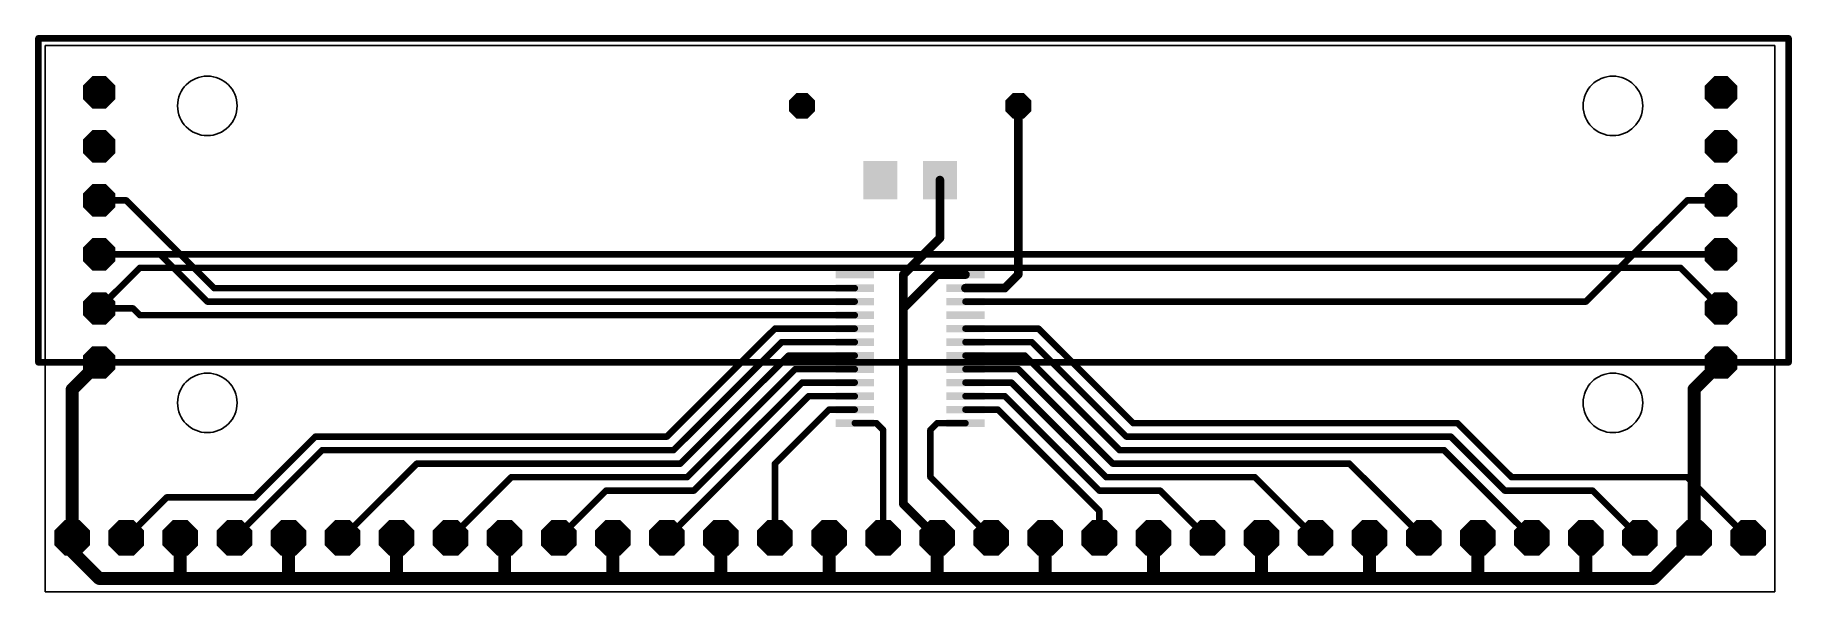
# Model space of a CAD drawing. Extents: x -0.5 to 82.1, y 0 to 26.2.
import ezdxf

# ---------------------------------------------------------------- set-up
doc = ezdxf.new("R2010")
doc.units = 0
for name, color, linetype in [('1', 22, 'CONTINUOUS'), ('16', 175, 'CONTINUOUS'), ('17', 82, 'CONTINUOUS'), ('20', 7, 'CONTINUOUS')]:
    doc.layers.add(name, color=color, linetype=linetype)

# ---------------------------------------------------------------- blocks, each defined once
blk = doc.blocks.new('RECT')
blk.add_solid([(-0.5, -0.5), (0.5, -0.5), (-0.5, 0.5), (0.5, 0.5)])
blk = doc.blocks.new('OCTAGONP')
at = {"const_width": 0.5}
blk.add_lwpolyline([(-0.25, -0.1036), (-0.25, 0.1036), (-0.1036, 0.25), (0.1036, 0.25), (0.25, 0.1036), (0.25, -0.1036), (0.1036, -0.25), (-0.1036, -0.25), (-0.25, -0.1036), (-0.25, 0.1036)], dxfattribs=at)

msp = doc.modelspace()

# ---------------------------------------------------------------- linework, layer by layer
at = {"layer": '1'}
for points, const_width in [([(-0.3175, 26.035), (81.915, 26.035)], 0.3048), ([(-0.3175, 10.795), (-0.3175, 26.035)], 0.3048), ([(81.915, 26.035), (81.915, 10.795)], 0.3048), ([(45.72, 14.9225), (45.72, 22.86)], 0.4064), ([(42.04, 19.3675), (42.04, 16.64)], 0.4064), ([(3.81, 18.415), (2.54, 18.415)], 0.3048), ([(7.9375, 14.2875), (3.81, 18.415)], 0.3048), ([(72.39, 13.6525), (77.1525, 18.415)], 0.3048), ([(77.1525, 18.415), (78.74, 18.415)], 0.3048), ([(42.04, 16.64), (40.3225, 14.9225)], 0.4064), ([(2.54, 15.875), (5.3975, 15.875)], 0.3048), ([(5.3975, 15.875), (7.62, 13.6525)], 0.3048), ([(41.91, 14.9225), (40.3225, 13.335)], 0.4064), ([(40.3225, 14.9225), (40.3225, 13.335)], 0.4064), ([(43.24, 14.9225), (41.91, 14.9225)], 0.4064), ([(45.085, 14.2875), (45.72, 14.9225)], 0.4064), ([(38.04, 14.2875), (7.9375, 14.2875)], 0.3048), ([(43.24, 14.2875), (45.085, 14.2875)], 0.4064), ([(2.54, 13.335), (4.1275, 13.335)], 0.3048), ([(4.1275, 13.335), (4.445, 13.0175)], 0.3048), ([(7.62, 13.6525), (38.04, 13.6525)], 0.3048), ([(40.3225, 13.335), (40.3225, 4.1275)], 0.4064), ([(43.24, 13.6525), (72.39, 13.6525)], 0.3048), ([(4.445, 13.0175), (38.04, 13.0175)], 0.3048), ([(29.21, 7.3025), (34.29, 12.3825)], 0.3048), ([(34.29, 12.3825), (38.04, 12.3825)], 0.3048), ([(43.24, 12.3825), (46.6725, 12.3825)], 0.3048), ([(46.6725, 12.3825), (51.1175, 7.9375)], 0.3048), ([(29.5275, 6.6675), (34.6075, 11.7475)], 0.3048), ([(34.6075, 11.7475), (38.04, 11.7475)], 0.3048), ([(46.355, 11.7475), (43.24, 11.7475)], 0.3048), ([(50.8, 7.3025), (46.355, 11.7475)], 0.3048), ([(81.915, 10.795), (-0.3175, 10.795)], 0.3048), ([(29.845, 6.0325), (34.925, 11.1125)], 0.3048), ([(34.925, 11.1125), (38.04, 11.1125)], 0.3048), ([(43.24, 11.1125), (46.0375, 11.1125)], 0.3048), ([(46.0375, 11.1125), (50.4825, 6.6675)], 0.3048), ([(30.1625, 5.3975), (35.2425, 10.4775)], 0.3048), ([(30.48, 4.7625), (35.56, 9.8425)], 0.3048), ([(35.2425, 10.4775), (38.04, 10.4775)], 0.3048), ([(35.56, 9.8425), (38.04, 9.8425)], 0.3048), ([(43.24, 10.4775), (45.72, 10.4775)], 0.3048), ([(43.24, 9.8425), (45.4025, 9.8425)], 0.3048), ([(45.4025, 9.8425), (49.8475, 5.3975)], 0.3048), ([(45.72, 10.4775), (50.165, 6.0325)], 0.3048), ([(29.21, 2.54), (35.8775, 9.2075)], 0.3048), ([(35.8775, 9.2075), (38.04, 9.2075)], 0.3048), ([(45.085, 9.2075), (43.24, 9.2075)], 0.3048), ([(49.53, 4.7625), (45.085, 9.2075)], 0.3048), ([(34.29, 6.0325), (36.83, 8.5725)], 0.3048), ([(36.83, 8.5725), (38.04, 8.5725)], 0.3048), ([(43.24, 8.5725), (44.7675, 8.5725)], 0.3048), ([(44.7675, 8.5725), (49.53, 3.81)], 0.3048), ([(9.8425, 4.445), (12.7, 7.3025)], 0.3048), ([(12.7, 7.3025), (29.21, 7.3025)], 0.3048), ([(38.04, 7.9375), (39.0525, 7.9375)], 0.3048), ([(39.0525, 7.9375), (39.37, 7.62)], 0.3048), ([(39.37, 7.62), (39.37, 2.54)], 0.3048), ([(41.5925, 7.62), (41.91, 7.9375)], 0.3048), ([(41.5925, 5.3975), (41.5925, 7.62)], 0.3048), ([(41.91, 7.9375), (43.24, 7.9375)], 0.3048), ([(66.04, 7.3025), (50.8, 7.3025)], 0.3048), ([(51.1175, 7.9375), (66.3575, 7.9375)], 0.3048), ([(68.58, 4.7625), (66.04, 7.3025)], 0.3048), ([(66.3575, 7.9375), (68.8975, 5.3975)], 0.3048), ([(8.89, 2.54), (13.0175, 6.6675)], 0.3048), ([(13.0175, 6.6675), (29.5275, 6.6675)], 0.3048), ([(50.4825, 6.6675), (65.7225, 6.6675)], 0.3048), ([(65.7225, 6.6675), (69.85, 2.54)], 0.3048), ([(13.97, 2.54), (17.4625, 6.0325)], 0.3048), ([(17.4625, 6.0325), (29.845, 6.0325)], 0.3048), ([(34.29, 2.54), (34.29, 6.0325)], 0.3048), ([(50.165, 6.0325), (61.2775, 6.0325)], 0.3048), ([(61.2775, 6.0325), (64.77, 2.54)], 0.3048), ([(19.05, 2.54), (21.9075, 5.3975)], 0.3048), ([(21.9075, 5.3975), (30.1625, 5.3975)], 0.3048), ([(44.45, 2.54), (41.5925, 5.3975)], 0.3048), ([(49.8475, 5.3975), (56.8325, 5.3975)], 0.3048), ([(56.8325, 5.3975), (59.69, 2.54)], 0.3048), ([(68.8975, 5.3975), (77.1525, 5.3975)], 0.3048), ([(77.1525, 5.3975), (80.01, 2.54)], 0.3048), ([(3.81, 2.54), (5.715, 4.445)], 0.3048), ([(5.715, 4.445), (9.8425, 4.445)], 0.3048), ([(24.13, 2.54), (26.3525, 4.7625)], 0.3048), ([(26.3525, 4.7625), (30.48, 4.7625)], 0.3048), ([(40.3225, 4.1275), (41.91, 2.54)], 0.4064), ([(52.3875, 4.7625), (49.53, 4.7625)], 0.3048), ([(54.61, 2.54), (52.3875, 4.7625)], 0.3048), ([(72.7075, 4.7625), (68.58, 4.7625)], 0.3048), ([(74.93, 2.54), (72.7075, 4.7625)], 0.3048), ([(49.53, 3.81), (49.53, 2.54)], 0.3048)]:
    msp.add_lwpolyline(points, dxfattribs=dict(at, const_width=const_width))
for points, const_width in [([(-0.3175, 26.1112, 1), (-0.3175, 25.9588)], 0.1524), ([(-0.2413, 26.035, 1), (-0.3937, 26.035)], 0.1524), ([(81.9912, 26.035, 1), (81.8388, 26.035)], 0.1524), ([(81.915, 25.9588, 1), (81.915, 26.1112)], 0.1524), ([(45.8216, 22.86, 1), (45.6184, 22.86)], 0.2032), ([(42.1416, 19.3675, 1), (41.9384, 19.3675)], 0.2032), ([(2.54, 18.4912, 1), (2.54, 18.3388)], 0.1524), ([(3.8639, 18.4689, 1), (3.7561, 18.3611)], 0.1524), ([(3.81, 18.3388, 1), (3.81, 18.4912)], 0.1524), ([(77.1525, 18.4912, 1), (77.1525, 18.3388)], 0.1524), ([(77.2064, 18.3611, 1), (77.0986, 18.4689)], 0.1524), ([(78.74, 18.3388, 1), (78.74, 18.4912)], 0.1524), ([(41.9384, 16.64, 1), (42.1416, 16.64)], 0.2032), ([(42.1118, 16.5682, 1), (41.9682, 16.7118)], 0.2032), ([(2.54, 15.9512, 1), (2.54, 15.7988)], 0.1524), ([(5.4514, 15.9289, 1), (5.3436, 15.8211)], 0.1524), ([(5.3975, 15.7988, 1), (5.3975, 15.9512)], 0.1524), ([(40.4241, 14.9225, 1), (40.2209, 14.9225)], 0.2032), ([(40.2507, 14.9943, 1), (40.3943, 14.8507)], 0.2032), ([(41.91, 15.0241, 1), (41.91, 14.8209)], 0.2032), ([(41.9818, 14.8507, 1), (41.8382, 14.9943)], 0.2032), ([(43.24, 14.8209, 1), (43.24, 15.0241)], 0.2032), ([(45.6184, 14.9225, 1), (45.8216, 14.9225)], 0.2032), ([(45.7918, 14.8507, 1), (45.6482, 14.9943)], 0.2032), ([(7.9375, 14.3637, 1), (7.9375, 14.2113)], 0.1524), ([(7.8836, 14.2336, 1), (7.9914, 14.3414)], 0.1524), ([(38.04, 14.2113, 1), (38.04, 14.3637)], 0.1524), ([(43.24, 14.3891, 1), (43.24, 14.1859)], 0.2032), ([(45.0132, 14.3593, 1), (45.1568, 14.2157)], 0.2032), ([(45.085, 14.1859, 1), (45.085, 14.3891)], 0.2032), ([(2.54, 13.4112, 1), (2.54, 13.2588)], 0.1524), ([(4.1814, 13.3889, 1), (4.0736, 13.2811)], 0.1524), ([(4.1275, 13.2588, 1), (4.1275, 13.4112)], 0.1524), ([(7.62, 13.7287, 1), (7.62, 13.5763)], 0.1524), ([(7.5661, 13.5986, 1), (7.6739, 13.7064)], 0.1524), ([(38.04, 13.5763, 1), (38.04, 13.7287)], 0.1524), ([(40.4241, 13.335, 1), (40.2209, 13.335)], 0.2032), ([(40.2209, 13.335, 1), (40.4241, 13.335)], 0.2032), ([(40.2507, 13.4068, 1), (40.3943, 13.2632)], 0.2032), ([(43.24, 13.7287, 1), (43.24, 13.5763)], 0.1524), ([(72.3361, 13.7064, 1), (72.4439, 13.5986)], 0.1524), ([(72.39, 13.5763, 1), (72.39, 13.7287)], 0.1524), ([(4.445, 13.0937, 1), (4.445, 12.9413)], 0.1524), ([(4.3911, 12.9636, 1), (4.4989, 13.0714)], 0.1524), ([(34.29, 12.4587, 1), (34.29, 12.3063)], 0.1524), ([(34.3439, 12.3286, 1), (34.2361, 12.4364)], 0.1524), ([(38.04, 12.9413, 1), (38.04, 13.0937)], 0.1524), ([(38.04, 12.3063, 1), (38.04, 12.4587)], 0.1524), ([(43.24, 12.4587, 1), (43.24, 12.3063)], 0.1524), ([(46.7264, 12.4364, 1), (46.6186, 12.3286)], 0.1524), ([(46.6725, 12.3063, 1), (46.6725, 12.4587)], 0.1524), ([(34.6075, 11.8237, 1), (34.6075, 11.6713)], 0.1524), ([(34.6614, 11.6936, 1), (34.5536, 11.8014)], 0.1524), ([(38.04, 11.6713, 1), (38.04, 11.8237)], 0.1524), ([(43.24, 11.8237, 1), (43.24, 11.6713)], 0.1524), ([(46.4089, 11.8014, 1), (46.3011, 11.6936)], 0.1524), ([(46.355, 11.6713, 1), (46.355, 11.8237)], 0.1524), ([(-0.3175, 10.8712, 1), (-0.3175, 10.7188)], 0.1524), ([(-0.3937, 10.795, 1), (-0.2413, 10.795)], 0.1524), ([(34.925, 11.1887, 1), (34.925, 11.0363)], 0.1524), ([(34.9789, 11.0586, 1), (34.8711, 11.1664)], 0.1524), ([(38.04, 11.0363, 1), (38.04, 11.1887)], 0.1524), ([(43.24, 11.1887, 1), (43.24, 11.0363)], 0.1524), ([(46.0914, 11.1664, 1), (45.9836, 11.0586)], 0.1524), ([(46.0375, 11.0363, 1), (46.0375, 11.1887)], 0.1524), ([(81.8388, 10.795, 1), (81.9912, 10.795)], 0.1524), ([(81.915, 10.7188, 1), (81.915, 10.8712)], 0.1524), ([(35.2425, 10.5537, 1), (35.2425, 10.4013)], 0.1524), ([(35.2964, 10.4236, 1), (35.1886, 10.5314)], 0.1524), ([(35.56, 9.9187, 1), (35.56, 9.7663)], 0.1524), ([(35.6139, 9.7886, 1), (35.5061, 9.8964)], 0.1524), ([(38.04, 10.4013, 1), (38.04, 10.5537)], 0.1524), ([(38.04, 9.7663, 1), (38.04, 9.9187)], 0.1524), ([(43.24, 10.5537, 1), (43.24, 10.4013)], 0.1524), ([(43.24, 9.9187, 1), (43.24, 9.7663)], 0.1524), ([(45.4564, 9.8964, 1), (45.3486, 9.7886)], 0.1524), ([(45.4025, 9.7663, 1), (45.4025, 9.9187)], 0.1524), ([(45.7739, 10.5314, 1), (45.6661, 10.4236)], 0.1524), ([(45.72, 10.4013, 1), (45.72, 10.5537)], 0.1524), ([(35.8775, 9.2837, 1), (35.8775, 9.1313)], 0.1524), ([(35.9314, 9.1536, 1), (35.8236, 9.2614)], 0.1524), ([(38.04, 9.1313, 1), (38.04, 9.2837)], 0.1524), ([(43.24, 9.2837, 1), (43.24, 9.1313)], 0.1524), ([(45.1389, 9.2614, 1), (45.0311, 9.1536)], 0.1524), ([(45.085, 9.1313, 1), (45.085, 9.2837)], 0.1524), ([(36.83, 8.6487, 1), (36.83, 8.4963)], 0.1524), ([(36.8839, 8.5186, 1), (36.7761, 8.6264)], 0.1524), ([(38.04, 8.4963, 1), (38.04, 8.6487)], 0.1524), ([(43.24, 8.6487, 1), (43.24, 8.4963)], 0.1524), ([(44.8214, 8.6264, 1), (44.7136, 8.5186)], 0.1524), ([(44.7675, 8.4963, 1), (44.7675, 8.6487)], 0.1524), ([(12.7, 7.3787, 1), (12.7, 7.2263)], 0.1524), ([(12.7539, 7.2486, 1), (12.6461, 7.3564)], 0.1524), ([(29.1561, 7.3564, 1), (29.2639, 7.2486)], 0.1524), ([(29.21, 7.2263, 1), (29.21, 7.3787)], 0.1524), ([(38.04, 8.0137, 1), (38.04, 7.8613)], 0.1524), ([(39.1064, 7.9914, 1), (38.9986, 7.8836)], 0.1524), ([(39.0525, 7.8613, 1), (39.0525, 8.0137)], 0.1524), ([(39.4462, 7.62, 1), (39.2938, 7.62)], 0.1524), ([(39.3161, 7.5661, 1), (39.4239, 7.6739)], 0.1524), ([(41.6687, 7.62, 1), (41.5163, 7.62)], 0.1524), ([(41.5386, 7.6739, 1), (41.6464, 7.5661)], 0.1524), ([(41.91, 8.0137, 1), (41.91, 7.8613)], 0.1524), ([(41.9639, 7.8836, 1), (41.8561, 7.9914)], 0.1524), ([(43.24, 7.8613, 1), (43.24, 8.0137)], 0.1524), ([(50.8, 7.3787, 1), (50.8, 7.2263)], 0.1524), ([(50.7461, 7.2486, 1), (50.8539, 7.3564)], 0.1524), ([(51.1175, 8.0137, 1), (51.1175, 7.8613)], 0.1524), ([(51.0636, 7.8836, 1), (51.1714, 7.9914)], 0.1524), ([(66.0939, 7.3564, 1), (65.9861, 7.2486)], 0.1524), ([(66.04, 7.2263, 1), (66.04, 7.3787)], 0.1524), ([(66.4114, 7.9914, 1), (66.3036, 7.8836)], 0.1524), ([(66.3575, 7.8613, 1), (66.3575, 8.0137)], 0.1524), ([(13.0175, 6.7437, 1), (13.0175, 6.5913)], 0.1524), ([(13.0714, 6.6136, 1), (12.9636, 6.7214)], 0.1524), ([(29.4736, 6.7214, 1), (29.5814, 6.6136)], 0.1524), ([(29.5275, 6.5913, 1), (29.5275, 6.7437)], 0.1524), ([(50.4825, 6.7437, 1), (50.4825, 6.5913)], 0.1524), ([(50.4286, 6.6136, 1), (50.5364, 6.7214)], 0.1524), ([(65.7764, 6.7214, 1), (65.6686, 6.6136)], 0.1524), ([(65.7225, 6.5913, 1), (65.7225, 6.7437)], 0.1524), ([(17.4625, 6.1087, 1), (17.4625, 5.9563)], 0.1524), ([(17.5164, 5.9786, 1), (17.4086, 6.0864)], 0.1524), ([(29.7911, 6.0864, 1), (29.8989, 5.9786)], 0.1524), ([(29.845, 5.9563, 1), (29.845, 6.1087)], 0.1524), ([(34.3662, 6.0325, 1), (34.2138, 6.0325)], 0.1524), ([(34.2361, 6.0864, 1), (34.3439, 5.9786)], 0.1524), ([(50.165, 6.1087, 1), (50.165, 5.9563)], 0.1524), ([(50.1111, 5.9786, 1), (50.2189, 6.0864)], 0.1524), ([(61.3314, 6.0864, 1), (61.2236, 5.9786)], 0.1524), ([(61.2775, 5.9563, 1), (61.2775, 6.1087)], 0.1524), ([(21.9075, 5.4737, 1), (21.9075, 5.3213)], 0.1524), ([(21.9614, 5.3436, 1), (21.8536, 5.4514)], 0.1524), ([(30.1086, 5.4514, 1), (30.2164, 5.3436)], 0.1524), ([(30.1625, 5.3213, 1), (30.1625, 5.4737)], 0.1524), ([(41.6464, 5.4514, 1), (41.5386, 5.3436)], 0.1524), ([(41.5163, 5.3975, 1), (41.6687, 5.3975)], 0.1524), ([(49.8475, 5.4737, 1), (49.8475, 5.3213)], 0.1524), ([(49.7936, 5.3436, 1), (49.9014, 5.4514)], 0.1524), ([(56.8864, 5.4514, 1), (56.7786, 5.3436)], 0.1524), ([(56.8325, 5.3213, 1), (56.8325, 5.4737)], 0.1524), ([(68.8975, 5.4737, 1), (68.8975, 5.3213)], 0.1524), ([(68.8436, 5.3436, 1), (68.9514, 5.4514)], 0.1524), ([(77.2064, 5.4514, 1), (77.0986, 5.3436)], 0.1524), ([(77.1525, 5.3213, 1), (77.1525, 5.4737)], 0.1524), ([(5.715, 4.5212, 1), (5.715, 4.3688)], 0.1524), ([(5.7689, 4.3911, 1), (5.6611, 4.4989)], 0.1524), ([(9.7886, 4.4989, 1), (9.8964, 4.3911)], 0.1524), ([(9.8425, 4.3688, 1), (9.8425, 4.5212)], 0.1524), ([(26.3525, 4.8387, 1), (26.3525, 4.6863)], 0.1524), ([(26.4064, 4.7086, 1), (26.2986, 4.8164)], 0.1524), ([(30.4261, 4.8164, 1), (30.5339, 4.7086)], 0.1524), ([(30.48, 4.6863, 1), (30.48, 4.8387)], 0.1524), ([(40.2209, 4.1275, 1), (40.4241, 4.1275)], 0.2032), ([(40.3943, 4.1993, 1), (40.2507, 4.0557)], 0.2032), ([(49.53, 4.8387, 1), (49.53, 4.6863)], 0.1524), ([(49.4761, 4.7086, 1), (49.5839, 4.8164)], 0.1524), ([(52.4414, 4.8164, 1), (52.3336, 4.7086)], 0.1524), ([(52.3875, 4.6863, 1), (52.3875, 4.8387)], 0.1524), ([(68.58, 4.8387, 1), (68.58, 4.6863)], 0.1524), ([(68.5261, 4.7086, 1), (68.6339, 4.8164)], 0.1524), ([(72.7614, 4.8164, 1), (72.6536, 4.7086)], 0.1524), ([(72.7075, 4.6863, 1), (72.7075, 4.8387)], 0.1524), ([(49.6062, 3.81, 1), (49.4538, 3.81)], 0.1524), ([(49.4761, 3.7561, 1), (49.5839, 3.8639)], 0.1524), ([(3.7561, 2.5939, 1), (3.8639, 2.4861)], 0.1524), ([(8.8361, 2.5939, 1), (8.9439, 2.4861)], 0.1524), ([(13.9161, 2.5939, 1), (14.0239, 2.4861)], 0.1524), ([(18.9961, 2.5939, 1), (19.1039, 2.4861)], 0.1524), ([(24.0761, 2.5939, 1), (24.1839, 2.4861)], 0.1524), ([(29.1561, 2.5939, 1), (29.2639, 2.4861)], 0.1524), ([(34.2138, 2.54, 1), (34.3662, 2.54)], 0.1524), ([(39.2938, 2.54, 1), (39.4462, 2.54)], 0.1524), ([(41.8382, 2.4682, 1), (41.9818, 2.6118)], 0.2032), ([(44.3961, 2.4861, 1), (44.5039, 2.5939)], 0.1524), ([(49.4538, 2.54, 1), (49.6062, 2.54)], 0.1524), ([(54.5561, 2.4861, 1), (54.6639, 2.5939)], 0.1524), ([(59.6361, 2.4861, 1), (59.7439, 2.5939)], 0.1524), ([(64.7161, 2.4861, 1), (64.8239, 2.5939)], 0.1524), ([(69.7961, 2.4861, 1), (69.9039, 2.5939)], 0.1524), ([(74.8761, 2.4861, 1), (74.9839, 2.5939)], 0.1524), ([(79.9561, 2.4861, 1), (80.0639, 2.5939)], 0.1524)]:
    msp.add_lwpolyline(points, format="xyb", dxfattribs=dict(at, const_width=const_width))
at = {"layer": '16'}
for points, const_width in [([(78.74, 15.875), (2.54, 15.875)], 0.3048), ([(4.445, 15.24), (2.54, 13.335)], 0.3048), ([(76.835, 15.24), (4.445, 15.24)], 0.3048), ([(78.74, 13.335), (76.835, 15.24)], 0.3048), ([(2.54, 10.795), (1.27, 9.525)], 0.6096), ([(77.47, 9.525), (78.74, 10.795)], 0.6096), ([(1.27, 9.525), (1.27, 2.54)], 0.6096), ([(77.47, 2.54), (77.47, 9.525)], 0.6096), ([(1.27, 2.54), (1.27, 1.905)], 0.6096), ([(6.35, 2.54), (6.35, 0.635)], 0.6096), ([(11.43, 2.54), (11.43, 0.635)], 0.6096), ([(16.51, 2.54), (16.51, 0.635)], 0.6096), ([(21.59, 2.54), (21.59, 0.635)], 0.6096), ([(26.67, 2.54), (26.67, 0.635)], 0.6096), ([(31.75, 2.54), (31.75, 0.635)], 0.6096), ([(36.83, 2.54), (36.83, 0.635)], 0.6096), ([(41.91, 2.54), (41.91, 0.635)], 0.6096), ([(46.99, 2.54), (46.99, 0.635)], 0.6096), ([(52.07, 2.54), (52.07, 0.635)], 0.6096), ([(57.15, 2.54), (57.15, 0.635)], 0.6096), ([(62.23, 2.54), (62.23, 0.635)], 0.6096), ([(67.31, 2.54), (67.31, 0.635)], 0.6096), ([(72.39, 2.54), (72.39, 0.635)], 0.6096), ([(75.565, 0.635), (77.47, 2.54)], 0.6096), ([(1.27, 1.905), (2.54, 0.635)], 0.6096), ([(2.54, 0.635), (6.35, 0.635)], 0.6096), ([(6.35, 0.635), (11.43, 0.635)], 0.6096), ([(11.43, 0.635), (16.51, 0.635)], 0.6096), ([(16.51, 0.635), (21.59, 0.635)], 0.6096), ([(21.59, 0.635), (26.67, 0.635)], 0.6096), ([(26.67, 0.635), (31.75, 0.635)], 0.6096), ([(31.75, 0.635), (36.83, 0.635)], 0.6096), ([(36.83, 0.635), (41.91, 0.635)], 0.6096), ([(41.91, 0.635), (46.99, 0.635)], 0.6096), ([(46.99, 0.635), (52.07, 0.635)], 0.6096), ([(52.07, 0.635), (57.15, 0.635)], 0.6096), ([(57.15, 0.635), (62.23, 0.635)], 0.6096), ([(62.23, 0.635), (67.31, 0.635)], 0.6096), ([(67.31, 0.635), (72.39, 0.635)], 0.6096), ([(72.39, 0.635), (75.565, 0.635)], 0.6096)]:
    msp.add_lwpolyline(points, dxfattribs=dict(at, const_width=const_width))
for points, const_width in [([(2.54, 15.9512, 1), (2.54, 15.7988)], 0.1524), ([(78.74, 15.7988, 1), (78.74, 15.9512)], 0.1524), ([(4.445, 15.3162, 1), (4.445, 15.1638)], 0.1524), ([(4.4989, 15.1861, 1), (4.3911, 15.2939)], 0.1524), ([(76.8889, 15.2939, 1), (76.7811, 15.1861)], 0.1524), ([(76.835, 15.1638, 1), (76.835, 15.3162)], 0.1524), ([(2.4861, 13.3889, 1), (2.5939, 13.2811)], 0.1524), ([(78.6861, 13.2811, 1), (78.7939, 13.3889)], 0.1524), ([(2.6478, 10.6872, 1), (2.4322, 10.9028)], 0.3048), ([(78.8478, 10.6872, 1), (78.6322, 10.9028)], 0.3048), ([(1.1622, 9.6328, 1), (1.3778, 9.4172)], 0.3048), ([(1.4224, 9.525, 1), (1.1176, 9.525)], 0.3048), ([(77.3622, 9.6328, 1), (77.5778, 9.4172)], 0.3048), ([(77.6224, 9.525, 1), (77.3176, 9.525)], 0.3048), ([(1.4224, 2.54, 1), (1.1176, 2.54)], 0.3048), ([(1.1176, 2.54, 1), (1.4224, 2.54)], 0.3048), ([(6.5024, 2.54, 1), (6.1976, 2.54)], 0.3048), ([(11.5824, 2.54, 1), (11.2776, 2.54)], 0.3048), ([(16.6624, 2.54, 1), (16.3576, 2.54)], 0.3048), ([(21.7424, 2.54, 1), (21.4376, 2.54)], 0.3048), ([(26.8224, 2.54, 1), (26.5176, 2.54)], 0.3048), ([(31.9024, 2.54, 1), (31.5976, 2.54)], 0.3048), ([(36.9824, 2.54, 1), (36.6776, 2.54)], 0.3048), ([(42.0624, 2.54, 1), (41.7576, 2.54)], 0.3048), ([(47.1424, 2.54, 1), (46.8376, 2.54)], 0.3048), ([(52.2224, 2.54, 1), (51.9176, 2.54)], 0.3048), ([(57.3024, 2.54, 1), (56.9976, 2.54)], 0.3048), ([(62.3824, 2.54, 1), (62.0776, 2.54)], 0.3048), ([(67.4624, 2.54, 1), (67.1576, 2.54)], 0.3048), ([(72.5424, 2.54, 1), (72.2376, 2.54)], 0.3048), ([(77.3176, 2.54, 1), (77.6224, 2.54)], 0.3048), ([(77.5778, 2.4322, 1), (77.3622, 2.6478)], 0.3048), ([(1.3778, 2.0128, 1), (1.1622, 1.7972)], 0.3048), ([(1.1176, 1.905, 1), (1.4224, 1.905)], 0.3048), ([(2.54, 0.7874, 1), (2.54, 0.4826)], 0.3048), ([(2.4322, 0.5272, 1), (2.6478, 0.7428)], 0.3048), ([(6.35, 0.7874, 1), (6.35, 0.4826)], 0.3048), ([(6.35, 0.4826, 1), (6.35, 0.7874)], 0.3048), ([(11.43, 0.7874, 1), (11.43, 0.4826)], 0.3048), ([(11.43, 0.4826, 1), (11.43, 0.7874)], 0.3048), ([(16.51, 0.7874, 1), (16.51, 0.4826)], 0.3048), ([(16.51, 0.4826, 1), (16.51, 0.7874)], 0.3048), ([(21.59, 0.7874, 1), (21.59, 0.4826)], 0.3048), ([(21.59, 0.4826, 1), (21.59, 0.7874)], 0.3048), ([(26.67, 0.7874, 1), (26.67, 0.4826)], 0.3048), ([(26.67, 0.4826, 1), (26.67, 0.7874)], 0.3048), ([(31.75, 0.7874, 1), (31.75, 0.4826)], 0.3048), ([(31.75, 0.4826, 1), (31.75, 0.7874)], 0.3048), ([(36.83, 0.7874, 1), (36.83, 0.4826)], 0.3048), ([(36.83, 0.4826, 1), (36.83, 0.7874)], 0.3048), ([(41.91, 0.7874, 1), (41.91, 0.4826)], 0.3048), ([(41.91, 0.4826, 1), (41.91, 0.7874)], 0.3048), ([(46.99, 0.7874, 1), (46.99, 0.4826)], 0.3048), ([(46.99, 0.4826, 1), (46.99, 0.7874)], 0.3048), ([(52.07, 0.7874, 1), (52.07, 0.4826)], 0.3048), ([(52.07, 0.4826, 1), (52.07, 0.7874)], 0.3048), ([(57.15, 0.7874, 1), (57.15, 0.4826)], 0.3048), ([(57.15, 0.4826, 1), (57.15, 0.7874)], 0.3048), ([(62.23, 0.7874, 1), (62.23, 0.4826)], 0.3048), ([(62.23, 0.4826, 1), (62.23, 0.7874)], 0.3048), ([(67.31, 0.7874, 1), (67.31, 0.4826)], 0.3048), ([(67.31, 0.4826, 1), (67.31, 0.7874)], 0.3048), ([(72.39, 0.7874, 1), (72.39, 0.4826)], 0.3048), ([(72.39, 0.4826, 1), (72.39, 0.7874)], 0.3048), ([(75.4572, 0.7428, 1), (75.6728, 0.5272)], 0.3048), ([(75.565, 0.4826, 1), (75.565, 0.7874)], 0.3048), ([(6.1976, 0.635, 1), (6.5024, 0.635)], 0.3048), ([(11.2776, 0.635, 1), (11.5824, 0.635)], 0.3048), ([(16.3576, 0.635, 1), (16.6624, 0.635)], 0.3048), ([(21.4376, 0.635, 1), (21.7424, 0.635)], 0.3048), ([(26.5176, 0.635, 1), (26.8224, 0.635)], 0.3048), ([(31.5976, 0.635, 1), (31.9024, 0.635)], 0.3048), ([(36.6776, 0.635, 1), (36.9824, 0.635)], 0.3048), ([(41.7576, 0.635, 1), (42.0624, 0.635)], 0.3048), ([(46.8376, 0.635, 1), (47.1424, 0.635)], 0.3048), ([(51.9176, 0.635, 1), (52.2224, 0.635)], 0.3048), ([(56.9976, 0.635, 1), (57.3024, 0.635)], 0.3048), ([(62.0776, 0.635, 1), (62.3824, 0.635)], 0.3048), ([(67.1576, 0.635, 1), (67.4624, 0.635)], 0.3048), ([(72.2376, 0.635, 1), (72.5424, 0.635)], 0.3048)]:
    msp.add_lwpolyline(points, format="xyb", dxfattribs=dict(at, const_width=const_width))
at = {"layer": '20'}
for p, q in [((81.26, 25.705), (0, 25.705)), ((0, 25.705), (0, 0)), ((81.26, 0), (81.26, 25.705)), ((0, 0), (81.26, 0))]:
    msp.add_line(p, q, dxfattribs=at)
for centre in [(7.62, 22.86), (73.66, 22.86), (7.62, 8.89), (73.66, 8.89)]:
    msp.add_circle(centre, 1.4, dxfattribs=at)

# ---------------------------------------------------------------- block references
at = {"layer": '1', "xscale": 1.6, "yscale": 1.8, "rotation": 180}
for p in [(39.24, 19.3675), (42.04, 19.3675)]:
    msp.add_blockref('RECT', p, dxfattribs=at)
at = {"layer": '1', "xscale": 1.8, "yscale": 0.35}
for p in [(38.04, 14.9225), (43.24, 14.9225), (38.04, 14.2875), (43.24, 14.2875), (38.04, 13.6525), (43.24, 13.6525), (38.04, 13.0175), (38.04, 12.3825), (43.24, 13.0175), (43.24, 12.3825), (38.04, 11.7475), (43.24, 11.7475), (38.04, 11.1125), (43.24, 11.1125), (38.04, 10.4775), (38.04, 9.8425), (43.24, 10.4775), (43.24, 9.8425), (38.04, 9.2075), (43.24, 9.2075), (38.04, 8.5725), (43.24, 8.5725), (38.04, 7.9375), (43.24, 7.9375)]:
    msp.add_blockref('RECT', p, dxfattribs=at)
at = {"layer": '17'}
for p, xscale, yscale in [((2.54, 23.495), 1.524, 1.524), ((2.54, 23.495), 1.524, 1.524), ((78.74, 23.495), 1.524, 1.524), ((78.74, 23.495), 1.524, 1.524), ((35.56, 22.86), 1.2192, 1.2192), ((35.56, 22.86), 1.2192, 1.2192), ((45.72, 22.86), 1.2192, 1.2192), ((45.72, 22.86), 1.2192, 1.2192), ((2.54, 20.955), 1.524, 1.524), ((2.54, 20.955), 1.524, 1.524), ((78.74, 20.955), 1.524, 1.524), ((78.74, 20.955), 1.524, 1.524), ((2.54, 18.415), 1.524, 1.524), ((2.54, 18.415), 1.524, 1.524), ((78.74, 18.415), 1.524, 1.524), ((78.74, 18.415), 1.524, 1.524), ((2.54, 15.875), 1.524, 1.524), ((2.54, 15.875), 1.524, 1.524), ((78.74, 15.875), 1.524, 1.524), ((78.74, 15.875), 1.524, 1.524), ((2.54, 13.335), 1.524, 1.524), ((2.54, 13.335), 1.524, 1.524), ((78.74, 13.335), 1.524, 1.524), ((78.74, 13.335), 1.524, 1.524), ((2.54, 10.795), 1.524, 1.524), ((2.54, 10.795), 1.524, 1.524), ((78.74, 10.795), 1.524, 1.524), ((78.74, 10.795), 1.524, 1.524), ((1.27, 2.54), 1.6764, 1.6764), ((1.27, 2.54), 1.6764, 1.6764), ((3.81, 2.54), 1.6764, 1.6764), ((3.81, 2.54), 1.6764, 1.6764), ((6.35, 2.54), 1.6764, 1.6764), ((6.35, 2.54), 1.6764, 1.6764), ((8.89, 2.54), 1.6764, 1.6764), ((8.89, 2.54), 1.6764, 1.6764), ((11.43, 2.54), 1.6764, 1.6764), ((11.43, 2.54), 1.6764, 1.6764), ((13.97, 2.54), 1.6764, 1.6764), ((13.97, 2.54), 1.6764, 1.6764), ((16.51, 2.54), 1.6764, 1.6764), ((16.51, 2.54), 1.6764, 1.6764), ((19.05, 2.54), 1.6764, 1.6764), ((19.05, 2.54), 1.6764, 1.6764), ((21.59, 2.54), 1.6764, 1.6764), ((21.59, 2.54), 1.6764, 1.6764), ((24.13, 2.54), 1.6764, 1.6764), ((24.13, 2.54), 1.6764, 1.6764), ((26.67, 2.54), 1.6764, 1.6764), ((26.67, 2.54), 1.6764, 1.6764), ((29.21, 2.54), 1.6764, 1.6764), ((29.21, 2.54), 1.6764, 1.6764), ((31.75, 2.54), 1.6764, 1.6764), ((31.75, 2.54), 1.6764, 1.6764), ((34.29, 2.54), 1.6764, 1.6764), ((34.29, 2.54), 1.6764, 1.6764), ((36.83, 2.54), 1.6764, 1.6764), ((36.83, 2.54), 1.6764, 1.6764), ((39.37, 2.54), 1.6764, 1.6764), ((39.37, 2.54), 1.6764, 1.6764), ((41.91, 2.54), 1.6764, 1.6764), ((41.91, 2.54), 1.6764, 1.6764), ((44.45, 2.54), 1.6764, 1.6764), ((44.45, 2.54), 1.6764, 1.6764), ((46.99, 2.54), 1.6764, 1.6764), ((46.99, 2.54), 1.6764, 1.6764), ((49.53, 2.54), 1.6764, 1.6764), ((49.53, 2.54), 1.6764, 1.6764), ((52.07, 2.54), 1.6764, 1.6764), ((52.07, 2.54), 1.6764, 1.6764), ((54.61, 2.54), 1.6764, 1.6764), ((54.61, 2.54), 1.6764, 1.6764), ((57.15, 2.54), 1.6764, 1.6764), ((57.15, 2.54), 1.6764, 1.6764), ((59.69, 2.54), 1.6764, 1.6764), ((59.69, 2.54), 1.6764, 1.6764), ((62.23, 2.54), 1.6764, 1.6764), ((62.23, 2.54), 1.6764, 1.6764), ((64.77, 2.54), 1.6764, 1.6764), ((64.77, 2.54), 1.6764, 1.6764), ((67.31, 2.54), 1.6764, 1.6764), ((67.31, 2.54), 1.6764, 1.6764), ((69.85, 2.54), 1.6764, 1.6764), ((69.85, 2.54), 1.6764, 1.6764), ((72.39, 2.54), 1.6764, 1.6764), ((72.39, 2.54), 1.6764, 1.6764), ((74.93, 2.54), 1.6764, 1.6764), ((74.93, 2.54), 1.6764, 1.6764), ((77.47, 2.54), 1.6764, 1.6764), ((77.47, 2.54), 1.6764, 1.6764), ((80.01, 2.54), 1.6764, 1.6764), ((80.01, 2.54), 1.6764, 1.6764)]:
    msp.add_blockref('OCTAGONP', p, dxfattribs=dict(at, xscale=xscale, yscale=yscale))

doc.saveas('drawing.dxf')
